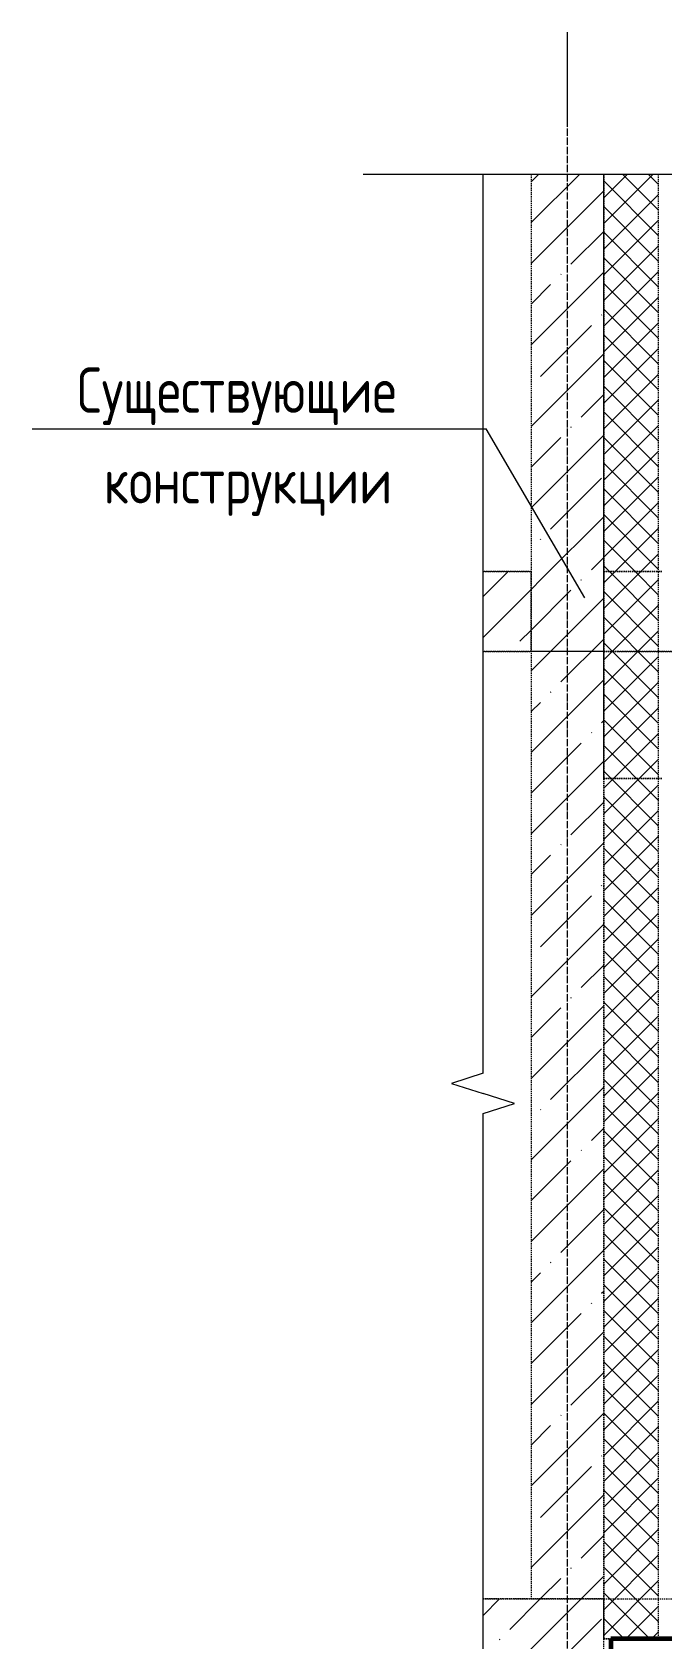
# Model space of a CAD drawing. Header units: millimetres. Extents: x 17301 to 64744, y -5326 to 7712.
# Drawn here: x 43691 to 45424, y -3020 to 1406 of the extents above; entities that cross this region are included whole.
import ezdxf

# ---------------------------------------------------------------- set-up
doc = ezdxf.new("R2010")
doc.units = ezdxf.units.MM
doc.linetypes.add('01 Штриховая _4 мм_', pattern=[6, 3.5, -2.5])
doc.linetypes.add('02 Штрихпунктирная _20 мм_', pattern=[25, 20, -2.5, 0, -2.5])
for name, color, linetype, lineweight in [('AA_Oformlenie', 7, 'Continuous', 9), ('AA_Vinoska', 7, 'Continuous', 9), ('AF_Perekritie', 7, 'Continuous', 60), ('AF_Perekritie_Опалубка_Существующая', 253, 'Continuous', 20), ('AF_Stena', 7, 'Continuous', 60), ('AF_Stena_Опалубка_Существующая', 253, 'Continuous', 20), ('KR_Fundament', 7, 'Continuous', 20), ('Оси', 7, 'Continuous', 9)]:
    doc.layers.add(name, color=color, linetype=linetype, lineweight=lineweight)
doc.styles.add('GOST Common', font='GOST_Common.ttf', dxfattribs={"width": 0.85, "height": 125})
pattern_1 = [(45, (46914.17, -300), (-112.253, 112.253), []), (45, (47026.42, -300), (-112.253, 112.253), [198.438, -39.688, 1.676, -38.011])]
pattern_2 = [(45, (46914.165, -300), (-35.3553, 35.3553), []), (135, (46914.165, -300), (-35.3553, -35.3553), [])]

# ---------------------------------------------------------------- blocks, each defined once
blk = doc.blocks.new('011_ЛинияОбрыва _ЭлУзла_Линия_ - Тип 1-3750346-КР_РЗ_Опл_3')
at = {"layer": 'AA_Oformlenie'}
for p, q in [((19097.9, -1461.6), (19097.9, 1014.1)), ((19097.9, -4050), (19097.9, -1572.9))]:
    blk.add_line(p, q, dxfattribs=at)
blk = doc.blocks.new('011_ЛинияОбрыва _ЭлУзла_Линия_ - Тип 1-3948055-КР_РЗ_Опл_3')
at = {"layer": 'AA_Oformlenie'}
blk.add_line((21337.9, 1014.1), (18917.9, 1014.1), dxfattribs=at)
blk = doc.blocks.new('010_Текст с выноской - Текст 2 строки-3751057-КР_РЗ_Опл_3')
at = {"layer": 'AA_Vinoska'}
blk.add_line((17856.8, 313.3), (19106.8, 313.3), dxfattribs=at)

msp = doc.modelspace()

# ---------------------------------------------------------------- hatches: boundary and pattern name
at = {"layer": 'AF_Perekritie', "linetype": '01 Штриховая _4 мм_', "lineweight": 9}
h = msp.add_hatch(dxfattribs=at)
h.set_pattern_fill('FP_9', color=256, style=0, pattern_type=2)
h.set_pattern_definition(pattern_1)
h.paths.add_polyline_path([(45064.496, -300), (45064.496, -80), (44932.3469, -80), (44932.3469, -300)])
h = msp.add_hatch(dxfattribs=at)
h.set_pattern_fill('FP_9', color=256, style=0, pattern_type=2)
h.set_pattern_definition(pattern_1)
h.paths.add_polyline_path([(45264.496, -3210), (45264.496, -2910), (44932.3469, -2910), (44932.3469, -3210)])
at = {"layer": 'AF_Stena', "linetype": '01 Штриховая _4 мм_', "lineweight": 9}
h = msp.add_hatch(dxfattribs=at)
h.set_pattern_fill('FP_9', color=256, style=0, pattern_type=2)
h.set_pattern_definition(pattern_1)
h.paths.add_polyline_path([(45064.496, -100), (45264.496, -100), (45264.496, 1014.1109), (45064.496, 1014.1109), (45064.496, -80)])
h = msp.add_hatch(dxfattribs=at)
h.set_pattern_fill('FP_12', color=256, style=0, pattern_type=2)
h.set_pattern_definition(pattern_2)
h.paths.add_polyline_path([(45414.496, -80), (45414.496, 1014.1109), (45264.496, 1014.1109), (45264.496, -80), (45270.5598, -80)])
h = msp.add_hatch(dxfattribs=at)
h.set_pattern_fill('FP_12', color=256, style=0, pattern_type=2)
h.set_pattern_definition(pattern_2)
h.paths.add_polyline_path([(45264.496, -3020), (45414.496, -3020), (45414.496, -80), (45264.496, -80), (45264.496, -1502.7996)])
h = msp.add_hatch(dxfattribs=at)
h.set_pattern_fill('FP_9', color=256, style=0, pattern_type=2)
h.set_pattern_definition(pattern_1)
h.paths.add_polyline_path([(45264.496, -2910), (45264.496, -100), (45064.496, -100), (45064.496, -2910)])

# ---------------------------------------------------------------- linework, layer by layer
at = {"layer": 'AA_Vinoska'}
for p, q in [((44752.3469, 1014.1109), (44602.3469, 1014.1109)), ((45212.5285, -151.9803), (44941.233, 313.2694)), ((44932.3469, -1461.6359), (44845.6968, -1489.7902)), ((44845.6968, -1489.7902), (44932.3469, -1517.9446)), ((45018.9495, -1545.4446), (44932.3469, -1517.9446)), ((44932.3469, -1572.9446), (45018.9495, -1545.4446))]:
    msp.add_line(p, q, dxfattribs=at)
at = {"layer": 'AF_Perekritie', "linetype": '01 Штриховая _4 мм_', "lineweight": 20}
for p, q in [((45264.496, -2910), (45304.496, -2910)), ((45304.496, -2910), (46505.6414, -2910))]:
    msp.add_line(p, q, dxfattribs=at)
at = {"layer": 'AF_Perekritie_Опалубка_Существующая', "linetype": '01 Штриховая _4 мм_'}
for p, q in [((45064.496, -80), (44932.3469, -80)), ((45064.496, -300), (45064.496, -100)), ((44932.3469, -300), (45064.496, -300)), ((45264.496, -2910), (44932.3469, -2910)), ((45264.496, -3210), (45264.496, -2910))]:
    msp.add_line(p, q, dxfattribs=at)
at = {"layer": 'AF_Perekritie_Опалубка_Существующая', "linetype": '01 Штриховая _4 мм_', "lineweight": 9}
msp.add_line((45064.496, -100), (45064.496, -80), dxfattribs=at)
at = {"layer": 'AF_Stena', "linetype": '01 Штриховая _4 мм_', "lineweight": 20}
for p, q in [((45264.496, -300), (45064.496, -300)), ((45304.496, -300), (45064.5456, -300)), ((45264.496, -300), (49704.9613, -300)), ((49704.9613, -300), (45304.496, -300)), ((45424.4464, -650), (45264.496, -650)), ((45264.496, -650), (45424.4464, -650)), ((45264.496, -2910), (45304.496, -2910)), ((45304.496, -2910), (46505.6414, -2910))]:
    msp.add_line(p, q, dxfattribs=at)
at = {"layer": 'AF_Stena_Опалубка_Существующая', "linetype": '01 Штриховая _4 мм_'}
for p, q in [((45064.496, 1014.1109), (45064.496, -80)), ((45064.496, 1014.1109), (45064.496, -80)), ((45264.496, -100), (45264.496, 1014.1109)), ((45264.496, 1014.1109), (45264.496, -100)), ((45264.496, -650), (45264.496, 1014.1109)), ((45264.496, 1014.1109), (45264.496, -80)), ((45414.496, 1014.1109), (45414.496, -80)), ((44932.3469, -80), (45064.496, -80)), ((45064.496, -80), (45064.496, -100)), ((45264.496, -80), (45264.496, -3020)), ((45424.496, -80), (45264.496, -80)), ((45264.496, -80), (45424.496, -80)), ((45414.496, -80), (45414.496, -3020)), ((45064.496, -100), (45064.496, -2910)), ((45264.496, -2910), (45264.496, -100)), ((45064.496, -300), (44932.3469, -300)), ((44932.3469, -2910), (45064.496, -2910)), ((45064.496, -2910), (45264.496, -2910)), ((45064.496, -2910), (45264.496, -2910)), ((45264.496, -3020), (45264.496, -2910)), ((45424.4464, -3020), (45264.496, -3020)), ((45264.496, -3020), (45424.496, -3020))]:
    msp.add_line(p, q, dxfattribs=at)
at = {"layer": 'KR_Fundament', "lineweight": 60}
for p, q in [((48304.496, -3020), (45284.496, -3020)), ((45284.496, -3020), (45284.496, -3320))]:
    msp.add_line(p, q, dxfattribs=at)
at = {"layer": 'Оси'}
msp.add_line((45164.496, 1155.9738), (45164.496, 1405.9738), dxfattribs=at)
at = {"layer": 'Оси', "linetype": '02 Штрихпунктирная _20 мм_'}
msp.add_line((45164.496, -4376.5173), (45164.496, 1155.9738), dxfattribs=at)

# ---------------------------------------------------------------- block references
at = {"layer": 'AA_Oformlenie'}
for name in ['011_ЛинияОбрыва _ЭлУзла_Линия_ - Тип 1-3948055-КР_РЗ_Опл_3', '011_ЛинияОбрыва _ЭлУзла_Линия_ - Тип 1-3750346-КР_РЗ_Опл_3']:
    msp.add_blockref(name, (25834.4344, 0), dxfattribs=at)
at = {"layer": 'AA_Vinoska'}
msp.add_blockref('010_Текст с выноской - Текст 2 строки-3751057-КР_РЗ_Опл_3', (25834.4344, 0), dxfattribs=at)

# ---------------------------------------------------------------- texts
at = {"layer": 'AA_Vinoska', "char_height": 125, "attachment_point": 1, "style": 'GOST Common'}
for s, insert, width in [('Существующие', (43814.9596, 482.3846), 1209.546016), ('конструкции', (43888.0596, 232.3846), 1032.373078)]:
    msp.add_mtext(s, dxfattribs=dict(at, insert=insert, width=width))

doc.saveas('drawing.dxf')
